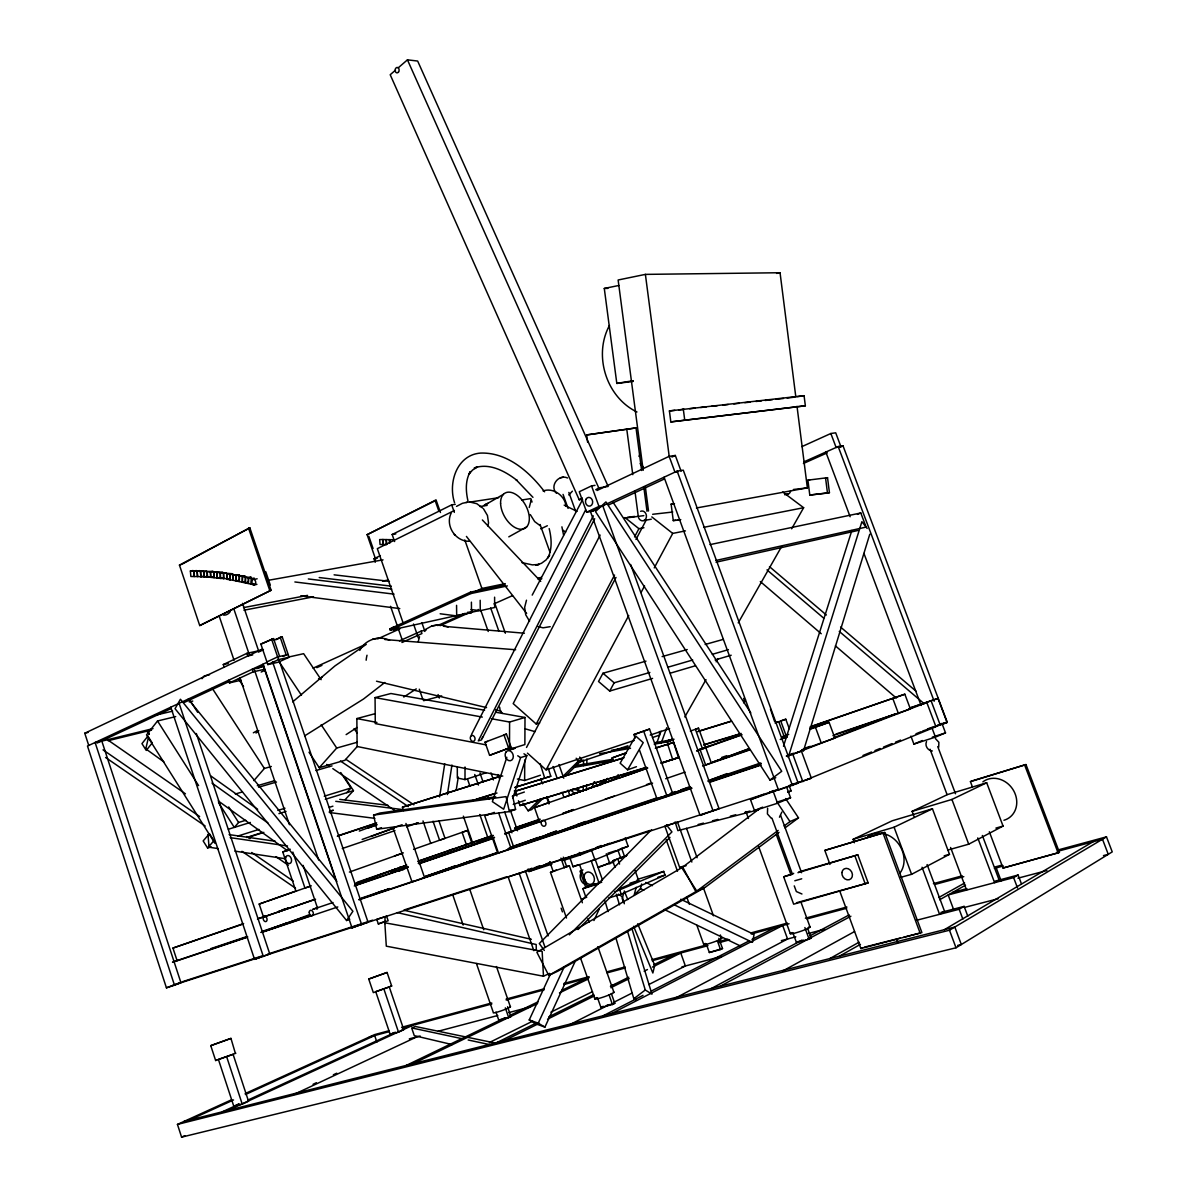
<?xml version="1.0" encoding="UTF-8"?>
<svg xmlns="http://www.w3.org/2000/svg" width="1197" height="1197" viewBox="0 0 1197 1197"><rect width="100%" height="100%" fill="white"/><g stroke="black" fill="none" stroke-linecap="round" stroke-linejoin="round"><path stroke-width="1.5" d="M238.921 574.829L233.086 574.74L233.101 580.291L254.258 584.839L256.936 584.345M238.906 580.38L236.198 580.859L236.228 575.293L226.742 573.722L226.817 579.273L233.116 580.291L233.086 574.74M509.503 749.382L509.593 722.03L525.004 717.467L524.87 744.564L509.503 749.382L505.867 748.694M517.358 779.038L524.63 780.519L524.735 760.05M236.198 580.859L236.243 575.293L238.936 574.829M239.34 575.892L239.295 581.443L239.355 575.892L245.116 576.041L236.243 575.293M583.298 785.801L583.238 791.292L572.48 789.107M583.493 765.631L583.552 760.125M586.545 790.11L586.605 784.634M586.814 764.509L586.874 759.018M245.041 581.592L242.333 582.071L242.422 576.505L254.467 579.273L257.16 578.794M659.547 731.532L659.487 735.167L652.485 737.532M242.333 582.071L242.437 576.52M248.063 582.251L245.355 582.715L245.49 577.163L251.19 577.373L248.527 577.837L248.348 583.403L248.512 577.837L251.19 577.373M245.355 582.715L245.505 577.163M254.003 583.627L251.31 584.106L251.505 578.54L254.213 578.076M251.31 584.106L251.52 578.555M439.613 796.963L444.73 763.791M447.379 794.554L451.957 765.018M456.252 789.9L458.271 777.033M148.383 737.711L145.78 748.858L163.884 761.876M767.636 808.229L767.412 813.915L771.332 818.314M781.836 812.09L779.456 817.207M926.508 741.571C924.578 745.731 927.855 750.728 932.343 750.983M938.687 747.317L938.882 742.305L935.396 738.549M526.485 600.206L524.645 607.403L525.722 614.779L529.553 621.228M529.254 507.483L531.049 500.526M636.176 887.336L634.171 895.087L640.455 888.638L641.652 883.97M487.778 525.887L488.541 522.954L487.448 515.458L483.558 508.905M451.194 513.079C444.88 525.707 455.638 541.882 469.583 541.239M418.247 641.592L419.519 636.759M623.846 892.483L622.216 898.663L623.637 902.119M803.382 751.192L869.77 534.236M788.18 757.462L861.9 521.697L867.152 528.431M783.496 746.24L851.845 530.51M506.81 757.282L492.371 801.646L503.653 809.217L520.605 757.626L526.815 755.636L512.795 798.19M656.629 743.442L660.998 731.187M592.111 787.372L593.996 782.12M661.103 743.442L666.714 727.746M609.438 325.524C593.188 355.374 606.251 397.239 636.954 411.977M638.974 456.416L640.335 453.154M537.378 1024.408L544.919 1027.101L575.263 961.131M593.936 920.553L599.383 908.703M544.919 1027.101L538.246 1023.181L564.041 967.251M535.882 1023.869L529.224 1019.964L550.261 974.508M471.438 734.629L585.662 509.817M593.308 515.862L478.306 740.868L481.463 739.926L594.685 518.72M600.116 535.089L513.199 703.612L536.241 724.035L539.652 723.003M536.241 724.035L614.555 575.039M634.56 536.959L638.914 528.685L643.941 527.727M526.515 747.452L615.991 577.433M635.981 539.473L646.41 519.663M532.201 595.104L582.595 499.613M527.443 753.137L546.071 769.866L628.739 615.512M641.053 592.53L644.57 585.961M654.25 567.887L672.714 533.413L685.447 530.914M645.976 661.148L602.959 673.253L598.53 681.497L609.707 691.058L652.574 678.415M609.707 691.058L614.166 682.799L649.866 672.445M684.819 716.943L706.006 679.642M716.135 661.791L717.976 658.559M738.235 622.874L781.536 546.64M791.666 528.805L803.636 507.708L782.733 492.027M627.587 769.821L643.223 742.634L635.682 736.005L620.136 763.177L627.587 769.821L636.445 766.708M743.576 702.804L745.477 699.617M346.591 920.523L352.906 911.276L180.418 699.243L175.046 708.684L346.591 920.523L349.778 919.296M572.39 491.174L568.829 494.974M359.788 650.405C365.1 639.647 378.865 635.158 389.594 640.26M150.942 729.856L146.947 731.247L148.952 734.389M175.69 716.599L157.54 720.983L146.528 734.883L214.921 843.257M202.009 678.714L204.208 675.931L209.49 674.764M253.884 780.624L264.372 768.459L271.315 766.499M207.605 847.985L213.919 840.728L209.445 833.636L203.161 840.922L207.605 847.985L211.151 846.863M245.744 820.289L238.607 822.474L234.298 827.411L218.512 802.618M309.021 752.255L319.24 767.711L336.716 748.035L357.215 742.26M357.349 746.374L344.886 760.275L319.24 767.711M346.726 792.698L351.02 787.985L340.756 772.544M345.23 799.581L353.429 790.619L344.152 776.673M651.572 829.671L539.308 943.535L544.321 950.448M569.368 934.857L671.936 831.915L666.43 824.793M578.046 929.515L669.976 837.391M522.85 803.142L528.176 810.803L540.042 799.057M562.455 776.853L578.286 761.187L581.787 760.005L579.692 757.073M543.573 797.815L531.722 809.546L528.176 810.803M565.986 775.656L581.787 760.005M604.35 779.546L597.662 786.025L594.55 781.656M600.894 784.873L607.567 778.409M395.504 70.159L390.207 74.738L579.213 499.792L582.37 499.269M398.167 67.87L407.444 59.85L417.663 61.047L608.181 486.446L598.769 487.912L595.747 489.738M256.023 733.043L258.851 730.649M292.681 701.876L334.965 665.921L366.267 644.36M384.821 682.485L363.514 699.018L304.891 735.721M636.52 1000.363L633.841 998.702L645.273 989.979L651.946 994.153L631.911 928.558M759.167 808.948L681.826 867.78L696.789 891.077L705.557 887.052L779.023 832.379M391.673 986.014L373.329 992.612L368.736 979.056L387.08 972.473L391.673 986.014L390.895 986.044M769.97 780.04L781.731 771.287L605.921 501.917L595.493 511.568L769.97 780.04L775.761 777.721M696.789 891.077L778.155 830.419M784.065 826.005L789.99 821.591L798.504 817.865L785.606 798.534M785.008 827.905L798.504 817.865M387.08 972.473L368.736 979.056M235.854 1053.24L215.64 1060.527L210.762 1045.654L230.961 1038.398L235.315 1053.151M346.128 734.614L357.035 727.507M403.778 697.028L416.257 688.903M215.64 1060.527L216.687 1059.854M230.961 1038.398L210.762 1045.654M231.53 1099.789L177.455 1124.417L181.585 1137.15L956.014 947.785L1112.237 851.89L1106.477 836.853L1057.804 850.02M579.213 499.792L582.221 497.952M177.455 1124.417L949.475 930.219L1106.477 836.853M944.373 929.68L1092.921 841.82M916.139 920.388L959.186 909.271L964.139 906.398L967.804 916.199M953.859 910.184L948.174 894.952L1013.62 877.625L1018.108 875.022L1021.37 883.64M839.621 890.718L860.867 948.563L921.899 932.598L884.733 832.469L824.823 850.409L829.97 864.429M989.335 831.75L1003.011 868.034L1059.45 852.459L1025.979 764.554L971.755 781.013L970.438 781.641L972.383 786.833M503.398 494.346L484.067 505.493A20.05 12.015 60.5 0 1 488.241 503.353M456.506 506.376L462.416 503.309L468.236 502.052L466.022 502.531M548.765 975.435L695.876 891.675L704.644 887.65L557.877 971.156L548.765 975.435L536.869 952.228L682.739 867.167L695.876 891.675M860.867 948.563L862.513 947.635M1003.011 868.034L1057.669 852.937M839.441 956.149L860.463 944.328M939.66 899.74L965.515 885.182M829.88 958.558L859.102 942.189M938.657 897.585L964.632 883.027M508.8 536.855L526.65 526.934M253.345 732.803L257.25 730.634M425.279 629.562L431.803 625.956L438.072 624.924M782.928 970.917L854.553 931.55M179.445 565.089L249.844 527.832L271.091 590.256L199.734 625.567L179.445 565.089L180.792 564.864M182.438 563.982L249.844 527.832M720.22 986.223L850.887 916.229M792.833 932.583L796.439 942.503L809.112 939.181L811.162 938.089L807.541 928.139M498.61 812.808L511.059 848.478L497.713 853.207L484.695 815.8L494.376 812.374M796.439 942.503L798.504 941.396M711.497 988.423L801.631 940.303M809.815 935.934L849.152 914.927M674.255 998.717L787.566 939.002L782.673 925.505L611.383 1013.664M900.817 877.296L911.59 874.319L949.49 854.329L932.448 808.798L892.229 820.783L853.132 839.306L854.404 842.748M947.755 850.079L968.717 844.184L1003.056 826.065L986.687 782.748L947.575 794.539L912.084 811.371L913.984 816.459M567.558 477.992C558.73 473.788 549.288 485.892 556.425 493.224M793.686 873.376L783.676 876.803L793.656 904.184L868.154 882.892L857.815 854.853L799.027 871.835M603.393 1015.684L643.028 995.35M651.273 991.101L748.694 941.111M752 939.406L775.117 927.54M569.129 1025.006L608.989 1004.762M613.971 1002.233L632.24 992.956M648.834 984.533L685.372 965.979L680.749 953.007L652.44 967.056M597.483 997.67L600.924 1007.47L612.445 1004.522L614.779 1003.325L611.323 993.51M706.305 944.029L709.342 952.513L720.504 949.535L722.509 948.518L718.843 938.313M600.924 1007.47L603.258 1006.288M709.342 952.513L722.509 948.518M375.634 559.238L367.105 534.685L435.08 500.421L436.172 500.271L440.466 512.511M436.172 500.271L367.105 534.685M199.734 625.567L271.091 590.256M394.621 541.553L392.167 534.505L451.673 504.865L455.294 504.311M504.281 1040.687L539.249 1023.315M547.568 1019.171L594.176 996.009M610.829 987.749L629.143 978.637M644.121 971.201L647.457 969.54M454.396 510.491L377.324 548.66L402.925 622.35M496.994 1042.512L537.019 1022.672M548.705 1016.896L593.727 994.572M610.41 986.298L628.754 977.201M653.757 964.797L673.776 954.877M489.393 1042.512L532.635 1021.176M550.934 1012.153L592.515 991.64M375.245 562.261L374.033 558.745L380.392 555.617M797.95 872.688L857.815 854.853M495.992 1012.123L498.85 1020.383L501.094 1019.305M406.367 1065.375L504.835 1017.854M509.847 1015.445L538.216 1001.754M561.588 990.473L586.62 978.398M413.085 1063.684L537.588 1003.49M559.448 992.912L588.056 979.086M498.85 1020.383L510.999 1016.702L507.573 1006.767M824.823 850.409L884.733 832.469M970.438 781.641L1025.979 764.554M853.132 839.306L894.084 827.217L932.448 808.798M912.084 811.371L951.914 799.446L986.687 782.748M595.014 485.369L591.542 485.892L579.288 491.743L586.65 512.181L593.592 510.999M274.083 640.096L282.163 636.774L289.105 657.228L278.392 662.195L267.814 664.574L260.886 644.106L273.559 638.6L279.619 656.465M273.559 638.6L260.886 644.106M224.168 667.178L223.285 664.559L246.911 653.338L263.4 649.762L258.343 652.156M276.058 639.677L282.163 636.774M88.743 745.462L84.763 733.237L262.547 648.998M597.034 490.501L669.153 456.326L675.317 455.459L681.093 471.199M671.966 457.045L675.317 455.459M402.132 824.718L393.065 827.965L412.022 881.875M540.73 528.85L547.343 525.752M293.25 1094.761L416.81 1036.871M586.65 512.181L598.964 506.436L604.141 505.568M266.901 661.911L277.629 656.899L288.208 654.564M267.38 662.165L87.486 746.045L166.428 987.824L174.493 985.221L180.956 982.752L101.745 740.868L95.102 742.499L174.493 985.221M664.066 477.214L778.499 790.035L798.19 783.182L683.278 470.182L677.143 471.109L590.45 511.523L700.065 815.381L719.083 808.753L630.654 564.49M543.468 976.228L542.151 951.361L384.836 922.797L386.302 946.169L543.468 976.228L549.558 973.385M313.045 1084.287L316.427 1082.701M333.365 1074.786L336.746 1073.2M97.062 743.053L171.066 708.594M184.533 702.34L229.944 681.198M256.846 668.674L263.579 665.532M283.165 656.42L286.233 654.998L280.173 637.193M608.854 504.82L664.29 479.009M267.814 664.574L278.542 659.592L289.105 657.228M228.567 680.27L229.45 682.889L253.166 671.861L264.687 669.243M261.155 672.041L264.537 670.485M181.585 1137.15L184.802 1135.654M228.073 1110.352L412.86 1025.26M242.228 1104.128L248.527 1101.225L233.101 1054.348L218.408 1059.405L233.789 1106.267L242.228 1104.128L226.772 1057.086M398.511 1032.143L403.793 1029.704L389.279 986.971L375.723 991.655L390.192 1034.373L398.511 1032.143L383.968 989.261M233.789 1106.267L238.517 1104.083M390.192 1034.373L394.142 1032.547M222.447 1111.759L239.4 1103.963M247.884 1100.073L395.444 1032.218M402.237 1029.106L407.324 1026.757M189.306 1120.123L233.535 1099.953M245.43 1094.522L374.676 1035.57L376.875 1042.093M478.276 609.423L478.725 610.694L390.327 630.206L389.863 628.874L470.541 592.126L505.059 584.944M390.327 630.206L471.034 593.517L507.348 585.917M473.563 592.261L481.912 588.475L505.254 583.627M397.958 626.24L392.84 627.363L393.663 629.742L398.646 627.467M245.146 1093.594L374.541 1034.627L388.965 1030.737M313.09 668.165L364.187 645.003M377.818 638.824L399.948 628.799M801.9 446.616L830.853 433.494L835.701 432.82L840.937 446.735L836.119 447.469L830.853 433.494M316.831 667.672L321.933 665.367M399.439 640.859L421.105 631.163L426.192 630.011M318.522 678.819L321.933 677.293M437.713 625.552L464.96 613.373M803.771 461.922L838.184 446.541L843.002 445.808L947.186 722.09L942.712 723.916M401.938 642.49L421.942 633.557L421.105 631.163M440.107 625.672L472.516 611.203M803.411 463.478L827.292 452.825M839.92 447.184L843.002 445.808M493.942 603.916L512.54 595.627M380.99 891.271L369.798 895.82L374.212 894.279M582.385 902.762L569.383 865.85L550.485 872.374L566.495 918.024M550.485 872.374L556.47 869.98M608.779 897.93L621.258 894.174L665.038 875.067L663.707 871.386L637.298 879.436M691.851 862.035L677.502 822.085L664.874 826.169L679.746 867.645L682.694 866.359M619.433 888.877L638.659 880.558L635.038 870.384M614.555 891.989L663.707 871.386M581.652 899.366L586.784 897.166M579.543 864.563L587.428 886.902L601.762 882.189M582.999 869.92L580.021 871.132L585.692 887.231L593.099 884.104M585.872 897.181L582.894 888.698L594.221 883.91M587.428 886.902L599.727 882.668M777.541 803.247L790.559 797.786L786.579 786.938L750.519 799.701L754.484 810.578L777.541 803.247L773.531 792.264M910.917 736.125L913.895 744.085L935.441 737.098L945.51 732.878L941.919 723.362M857.456 514.381L860.793 512.974L866.119 527.084L715.821 560.495M754.484 810.578L762.684 807.152M913.895 744.085L922.363 740.539M788.239 792.07L791.097 790.888L789.122 785.501M786.848 786.848L811.357 778.185L801.406 751.118L786.429 756.145M922.588 731.083L947.081 722.479L937.999 698.39L909.645 707.966M612.684 860.823L626.674 855.556L612.684 860.823L615.004 867.331M598.709 867.361L615.348 860.508M862.962 755.487L871.506 751.985M874.932 750.594L880.064 748.484M883.491 747.093L892.034 743.591M895.461 742.185L900.593 740.09M915.989 733.791L921.106 731.696M806.703 779.681L935.919 726.699L926.807 702.489L796.768 752.674M750.519 799.701L763.686 794.344M773.98 790.514L769.671 792.279L778.259 789.496M570.056 858.249L573.064 866.748L594.909 859.79L628.141 846.309L625.163 837.93M573.064 866.748L578.076 864.728M700.065 815.381L704.509 813.586M596.271 847.506L601.253 845.516M562.485 860.718L580.156 855.017L609.527 843.316M545.518 864.219L550.695 862.169M528.072 869.052L528.939 871.551L546.086 864.758M533.847 950.672L508.127 876.862L649.702 830.494M526.889 870.249L532.081 868.199M534.311 867.84L539.488 865.79M378.327 923.919L388.157 920.777L386.586 916.169L376.771 919.341L378.327 923.919L384.641 921.451M262.816 664.29L352.008 927.855L358.382 925.386M352.008 927.855L368.063 922.259L279.17 660.34M485.009 742.185L506.451 734.105L511.104 747.332L489.603 755.337L485.009 742.185L487.508 741.422M786.459 755.95L793.431 753.257M802.155 749.906L810.878 746.539M833.546 737.801L894.593 714.295M908.538 708.908L913.775 706.903M787.536 756.19L801.406 751.118M801.915 749.831L834.893 738.07L829.072 722.345L809.681 729.003M832.932 735.631L910.378 708.938L904.842 694.2L811.267 726.355M909.929 708.19L937.999 698.39M170.797 707.203L254.542 959.351L260.991 956.882M254.542 959.351L269.789 954.024L196.338 733.522M166.428 987.824L180.897 982.303M489.603 755.337L511.104 747.332M644.525 803.726L667.178 795.107M670.664 793.776L675.886 791.786M652.739 800.973L689.233 787.072M665.158 796.798L689.397 787.566M673.507 794L690.774 787.417M708.04 780.833L727.013 773.591M801.721 878.793L794.808 880.768M489.364 855.765L496.291 853.162M508.396 848.598L537.827 837.526M508.56 848.897L540.371 837.002M547.358 834.369L556.096 831.092M556.276 831.302L507.438 849.705L691.507 787.97M518.421 846.01L556.695 831.586M525.797 843.541L557.054 831.75M536.959 839.8L585.453 821.501M425.638 876.788L455.144 865.745M425.429 877.132L447.962 868.693M440.287 872.149L470.017 861.002M447.154 869.845L480.356 857.396M412.89 1027.43L415.389 1026.502L496.575 1043.32M372.043 895.102L389.534 888.578L361.24 898.139M380.257 892.274L388.995 889.012M295.943 891.226L282.761 851.965L290.213 849.197M264.806 931.071L287.594 922.603M272.392 928.453L309.185 914.807M810.204 729.212L829.072 722.345M809.89 727.148L904.842 694.2M317.564 907.595L312.776 909.361L333.005 902.523M713.113 761.89L747.975 749.038M749.187 748.798L705.617 764.943L700.125 749.786M172.488 962.134L247.659 936.817M359.295 831.062L376.831 824.628M368.078 828.144L376.831 824.928M562.949 813.317L573.408 809.486M563.263 813.376L571.957 810.189M646.47 784.634L649.956 783.347M635.173 738.04L633.931 734.569L649.522 729.078L672.654 793.416L664.485 796.17M649.522 729.078L633.931 734.569M505.284 833.995L508.695 832.738L513.663 846.982L508.351 848.763M362.152 839.456L393.768 827.995M370.92 836.494L393.723 828.219M278.213 911.65L288.657 907.865M354.761 883.865L396.506 868.708M278.811 911.56L287.504 908.403M355.314 883.775L405.723 865.476M417.678 861.361L471.723 842.673L467.488 830.449L413.563 849.346M405.918 867.421L390.716 872.957L408.342 866.912M491.683 836.179L477.992 841.162L492.117 836.314M415.105 823.865L418.052 822.788M177.036 960.503L172.952 948.069L243.604 923.56M612.101 757.925L625.851 752.988L612.101 757.925L613.298 761.277M690.34 731.083L698.554 728.195L705.497 747.362M668.435 745.088L667.208 741.676L674.016 739.237M662.076 762.923L678.519 757.656L673.552 742.454L655.851 747.886M314.706 899.426L263.49 916.977A2.738 1.855 71.9 0 1 266.871 918.368A2.738 1.855 71.9 0 1 264.986 921.51A2.738 1.855 71.9 0 1 263.49 917.007L259.18 904.064L265.51 901.82M266.961 901.311L296.587 890.792M311.28 885.825L304.966 888.069L292.861 852.069M349.389 872.074L401.638 853.521M467.488 830.449L462.117 832.364L466.366 844.633M539.518 821.86L534.535 807.676L540.475 805.551M542.286 804.923L549.273 802.439M568.5 795.586L619.148 777.556M619.313 777.541L563.922 797.397L562.096 792.249M622.814 776.299L626.3 775.058M619.941 777.781L627.318 775.177M627.707 775.058L631.208 773.816M631.612 773.696L647.308 768.1M697.552 750.16L708.355 746.344M697.223 750.743L742.11 734.793M775.237 722.973L778.723 721.731L783.96 735.96M789.272 728.674L785.786 719.217L780.743 721.013L785.98 735.257M518.436 800.778L519.962 805.551L646.604 767.232M495.723 796.798L379.943 813.032L373.584 815.112L376.696 829.267L509.353 811.596L515.563 809.411L512.63 796.14M486.311 815.232L488.361 814.514M394.486 856.02L403.374 852.877M622.335 776.434L626.151 775.102M636.639 771.437L647.233 767.726M698.09 749.891L702.355 748.484L695.397 729.257L698.554 728.195M705.108 747.437L740.345 735.153M775.267 722.898L785.786 719.217M534.535 807.676L647.772 768.04M661.372 763.327L678.983 757.177M696.609 751.013L705.811 747.751L711.287 762.848M259.18 904.064L310.247 886.214M513.259 804.444L525.303 800.239M655.343 748.26L673.552 742.454M448.411 850.618L453.693 848.793M471.334 842.733L492.491 835.461M515.398 827.576L540.086 819.092M667.208 741.676L670.455 740.554M512.301 796.185L524.361 792.04M357.26 882.204L406.756 865.192M419.115 860.942L493.344 835.431M514.56 828.144L539.353 819.795M515.069 828.429L539.787 819.93M721.626 757.477L726.923 755.651M781.641 736.858L788.703 734.434M418.262 863.187L494.077 837.197M504.655 833.576L539.922 821.486M562.844 813.631L573.423 809.995M605.158 799.117L614.256 796.11M712.709 762.25L749.741 749.546M781.476 738.669L786.758 736.858M418.905 863.291L492.94 837.93M505.284 833.696L652.604 783.107M665.667 778.738L685.058 772.095M702.684 766.05L750.28 749.741M780.235 739.477L787.297 737.068M257.744 918.712L264.806 916.289M278.632 911.65L287.789 908.418M354.94 885.421L407.953 867.256M418.561 863.621L494.556 837.586M505.164 833.95L508.695 832.738M172.952 948.069L243.38 923.949M257.46 919.131L315.559 899.246M354.282 885.975L407.1 867.9M419.414 863.68L493.359 838.364L498.356 852.743M342.297 848.523L394.95 830.613M406.591 826.783L417.768 822.863M516.909 795.99L515.368 791.202L624.011 757.656M514.695 787.551L550.785 776.24L548.211 768.205M524.63 780.519L540.401 775.222M577.178 762.848L627.961 745.776M836.015 734.03L894.443 714.31M376.696 829.267L381.454 827.666M513.034 846.234L557.248 831.376M576.7 824.838L656.285 798.1M670.425 793.342L675.736 791.561M681.048 789.781L688.11 787.402M711.108 779.666L760.619 763.028M804.833 748.17L810.145 746.389M425.339 876.279L469.538 861.436M511.972 847.177L662.255 796.723M671.083 793.761L690.534 787.222M708.22 781.282L761.247 763.477M210.597 948.697L246.043 936.802M261.993 931.446L309.843 915.391M425.055 876.728L495.947 852.937M260.781 932.418L311.22 915.496M358.891 899.516L413.219 881.291M422.451 878.194L498.625 852.653M709.223 782.03L760.634 764.793M173.146 962.134L247.51 937.206M261.679 932.463L337.808 906.937M359.055 899.815L691.926 788.239M709.626 782.314L760.978 765.092M546.071 769.866L634.32 740.389M650.21 735.078L669.617 728.599M282.761 851.965L289.105 849.855M337.973 835.775L376.651 822.923M337.315 836.209L376.023 823.356M394.845 827.396L393.065 827.965M403.509 810.593L402.431 807.167L500.301 776.24M508.71 849.212L511.059 848.478M937.431 725.292L947.186 722.09M927.57 728.883L947.081 722.479M932.313 737.157L945.51 732.878M182.498 981.69L262.442 955.819M267.769 954.099L372.581 920.179M404.556 909.84L506.989 876.683M790.05 785.082L811.357 778.185M457.314 767.232L457.329 778.005L465.005 779.606L486.251 772.738M172.892 985.355L777.945 789.721M528.939 871.551L551.892 864.144M787.656 791.995L791.097 790.888M621.482 848.449L628.141 846.309M607.956 853.207L616.231 850.573M778.2 801.736L790.559 797.786M246.612 837.496L262.532 832.454M329.729 811.192L333.275 810.085M247.959 837.421L263.879 832.379M329.31 811.671L332.841 810.549M402.431 807.167L501.289 776M597.976 867.092L613.687 862.139M509.129 750.175L515.353 748.215M237.814 836.06L258.941 829.416M329.384 807.302L332.916 806.194M228.418 829.222L250.368 822.444M278.916 813.631L286.053 811.431M325.315 799.297L353.429 790.619M277.854 810.429L284.991 808.244M324.252 796.2L351.02 787.985M476.541 799.147L494.211 793.701M515.428 787.147L550.785 776.24M470.451 801.212L496.994 793.013M665.367 741.437L672.49 739.237L665.517 741.571M699.213 731.008L731.262 721.118M697.627 731.666L731.517 721.222M585.692 887.231L590.734 885.675M582.894 888.698L598.47 883.895M515.368 791.202L623.442 758.045M679.746 867.645L686.105 865.7M630.041 883.191L638.659 880.558M657.976 877.206L665.038 875.067M506.451 734.105L503.952 734.853L508.605 748.11M703.731 744.758L741.227 733.432M703.956 744.953L739.731 734.15M660.789 762.983L678.519 757.656M519.962 805.551L646.096 767.711M565.882 866.718L569.383 865.85M670.44 673.133L695.457 665.756M715.103 659.966L731.187 655.223M235.3 794L242.467 791.92M258.582 787.237L276.507 782.015M315.918 770.554L332.033 765.871M257.31 785.711L274.667 780.683M667.717 667.268L692.719 660.011M712.35 654.31L728.419 649.642M783.676 876.803L792.594 874.229M995.889 828.1L1003.056 826.065M662.121 656.599L687.213 649.537M705.138 644.48L723.078 639.437M944.194 855.81L949.49 854.329M796.514 902.747L868.154 882.892M411.603 882.069L424.516 877.491L405.948 823.446M401.579 1027.325L491.728 1002.966M506.151 999.076L544.007 988.842M563.832 983.485L589.074 976.662M607.103 971.799L625.133 966.922M652.17 959.62L706.26 945.002M718.873 941.59L727.881 939.151M751.327 932.822L787.387 923.082M805.401 918.204L846.878 907.012M933.406 883.625L962.253 875.83M994.707 867.062L1001.904 865.117M369.334 1037.006L389.145 1031.664M403.554 1027.774L491.817 1003.969M506.226 1000.079L544.066 989.874M563.877 984.533L589.089 977.725M607.103 972.862L625.118 968.014M652.141 960.712L707.981 945.66M718.798 942.742L729.601 939.825M751.222 933.989L789.047 923.785M807.062 918.922L846.683 908.239M934.947 884.433L963.78 876.653M994.393 868.394L1003.4 865.955M1057.445 851.381L1102.482 839.232L1108.272 854.329L1103.469 855.601M502.785 776.09L357.125 746.494L356.856 718.574L374.915 713.741M423.648 700.694L441.693 695.876M952.827 892.334L966.937 888.593M995.171 881.112L1018.108 875.022M409.299 1038.861L420.132 1036.004M438.192 1031.23L497.787 1015.49M508.635 1012.632L530.301 1006.916M611.577 985.46L616.994 984.024M681.886 966.892L721.761 956.373M781.357 940.633L795.81 936.817M808.454 933.48L824.703 929.186M1017.959 878.179L1046.866 870.548M502.74 1018.871L506.047 1018.004M800.075 940.992L803.247 940.154M808.005 938.912L811.162 938.089M698.135 824.509L703.507 823.117M712.454 820.798L717.826 819.406M730.365 816.159L735.736 814.768M744.684 812.449L750.055 811.057M758.614 809.756L677.891 830.643L675.108 821.89M940.992 912.383L964.139 906.398M964.513 907.431L998.223 898.723M485.922 744.848L375.274 723.587L375.065 697.612L390.925 693.512L484.59 710.255M606.55 1005.435L614.779 1003.325M864.309 947.171L900.309 938.059M903.9 937.161L920.089 933.047M183.889 1121.484L954.817 927.047L961.326 944.523L957.69 945.406M100.473 741.467L152.992 728.614M108.059 740.719L151.525 730.065M154.503 715.447L172.637 711.123M84.763 733.237L88.069 732.444M189.186 701.921L192.762 701.083M229.45 682.889L240.971 680.24M263.789 666.609L252.268 669.213L253.166 671.861M288.028 657.168L303.634 653.682L321.14 679.672M716.045 562.216L857.74 530.525M389.863 628.874L393.469 628.066M393.663 629.742L398.781 628.605M440.152 613.777L456.67 615.901L471.498 612.625L471.409 602.151M471.02 609.527L480.266 610.679L494.66 607.492L494.6 597.183M223.285 664.559L228.238 663.482M252.747 654.894L247.809 655.971L246.911 653.338M560.361 477.842L563.353 477.199M543.079 490.95C553.313 487.239 565.164 495.797 566.001 506.361M710.001 544.62L860.793 512.974M537.737 578.151L541.373 577.388M538.216 579.468L541.837 578.72M795.825 397L780.055 272.736L645.392 274.382L618.131 279.993L643.178 470.346M633.063 381.439L616.814 383.414L604.29 288.447L618.894 285.47M776.584 273.41L780.055 272.736M703.627 527.338L803.636 507.708M243.919 610.216L313.509 596.839M243.515 607.612L307.569 595.388M382.606 581.069L388.097 580.021M827.471 493.044L829.431 492.67L827.531 477.693L807.9 480.147L809.785 495.049L827.471 493.044L825.571 478.052L827.531 477.693M673.537 503.698L671.113 504.132L673.268 520.62L675.692 520.156M809.785 495.049L829.431 492.67M638.54 517.628A4.953 4.1 80.2 0 0 643.986 520.53L651.288 519.199M784.619 494.75L788.269 494.077M623.697 518.286L643.821 515.638M696.43 507.977L807.362 487.867L797.007 406.262M267.41 580.47L383.04 559.852M374.033 558.745L377.339 558.146M807.9 480.147L809.875 479.802M611.338 750.339L629.517 747.152M654.954 742.694L673.133 739.507M599.562 753.706L630.535 748.29M654.205 744.16L670.604 741.287M196.473 570.565L193.749 571.014L194.228 576.52L190.877 576.49L190.383 570.999L219.739 572.016L222.971 572.39L220.278 572.839L220.443 578.39L229.525 578.809M193.764 571.014L194.213 576.52L213.44 576.909M232.607 573.752L229.914 574.201L229.974 579.767L229.914 574.201L232.637 573.752L217.046 572.465L217.226 578.016L220.457 578.39L220.278 572.839M217.226 578.016L219.934 577.553M220.443 578.39L223.151 577.927M574.859 765.781L612.954 759.242M203.191 570.76L200.468 571.208L200.887 576.73L203.58 576.266M223.51 573.258L223.659 578.809L223.54 573.258L226.233 572.809M206.527 570.924L203.819 571.373L204.178 576.894L206.886 576.43M592.5 510.58L595.642 510.042M573.423 767.486L613.418 760.649M207.141 571.582L207.47 577.119L210.148 576.655L207.47 577.119L207.156 571.582L213.156 571.373L210.448 571.837L210.732 577.373L217.241 578.016L217.031 572.465M213.754 572.121L214.009 577.672L213.769 572.136L216.462 571.672M190.383 570.999L193.091 570.55M197.116 571.089L197.565 576.595L197.131 571.089L199.839 570.64M616.814 383.414L633.288 380.691M392.167 534.505L395.818 533.907M431.803 625.956L439.643 624.669L448.187 626.974M372.596 639.198L378.925 638.166M550.216 626.674L543.064 627.827L537.797 626.495M479.877 506.526L487.149 505.388M521.712 500.002L530.81 498.58L532.052 502.037M678.026 471.663L674.943 472.127L669.153 456.326M669.407 410.93L804.07 395.698L805.357 405.783L670.829 421.898L669.407 410.93L674.913 410.317M469.748 502.112L498.655 497.713M794.135 397.18L787.132 398.077M797.441 396.686L804.07 395.698M670.829 421.898L805.357 405.783M587.622 442.262L586.65 434.93L636.026 427.913L641.637 470.526M636.026 427.913L586.65 434.93M373.584 815.112L506.062 796.604L509.353 811.596M510.042 810.145L515.563 809.411M801.945 893.994L796.349 891.541L794.254 885.87M793.431 489.498L807.362 487.867M671.113 504.132L674.495 503.728M627.452 517.254L634.739 516.416M652.664 514.291L672.759 512.017M677.382 519.977L680.764 519.603M678.594 409.928L684.115 409.314M689.637 408.716L695.158 408.117M700.679 407.519L706.2 406.905M711.706 406.307L717.227 405.708M722.749 405.11L728.27 404.511M733.791 403.898L739.312 403.299M744.833 402.701L750.339 402.102M755.861 401.489L761.382 400.89M765.063 400.486L772.424 399.693M776.105 399.289L783.451 398.481M673.268 520.62L680.046 519.872M604.29 288.447L607.896 288.372M386.571 544.53L386.227 539.563L386.556 544.53L383.309 544.5L382.95 539.533L392.766 539.727M515.653 649.747L384.895 639.542M524.406 633.228L443.952 626.33M334.098 574.829L389.429 581.353M319.225 577.538L391.359 586.171M308.332 578.959L391.703 589.044M294.881 581.966L394.067 594.146M339.753 799.401L388.008 805.312M335.759 801.332L403.135 809.636M467.788 612.146L471.498 612.625M300.686 595.867L399.783 608.585M329.34 812.524L374.841 818.359M229.121 834.608L275.295 841.252M230.198 837.646L287.504 845.965M218.273 848.613L209.026 847.222L208.024 834.429M234.896 851.127L284.796 858.653M535.074 731.651L525.259 728.838M495.618 712.215L525.004 717.467M375.065 697.612L482.331 717.078M491.413 718.739L509.593 722.03M356.856 718.574L376.935 722.419M510.176 747.945L513.827 748.649M462.685 1038.831L411.648 1027.909L414.282 1035.644L452.077 1044.562M468.162 1039.998L490.037 1044.682M376.516 681.213L486.566 707.622M403.793 910.199L531.363 939.301M397.359 912.623L536.181 944.508L536.286 950.044M469.643 501.992L476.765 503.668L482.705 508.097M495.588 709.851L501.004 711.183M521.967 562.65L532.411 564.879L539.054 564.43L535.837 565.253L541.493 563.278L546.131 559.867L549.618 555.109L547.897 557.922C552.386 548.795 551.563 538.201 549.169 528.61M529.224 1019.964L538.246 1023.181M640.455 888.638L643.791 890.239M673.881 904.663L752.449 942.338L754.08 934.453L680.764 899.261M664.111 909.436L740.614 946.064M645.782 882.458L652.455 885.66M564.176 505.134L577.059 511.388M562.65 530.076L565.687 531.977M523.957 753.781L526.815 755.636M517.732 755.771L520.605 757.626M618.325 894.129L622.171 896.658L624.325 903.75M345.948 759.377L413.863 804.788M340.382 760.993L408.357 806.598M326.646 764.449L329.729 766.529M332.811 768.624L395.938 811.267M105.575 757.477L205.166 826.02M241.944 851.321L295.554 888.219M103.017 749.861L199.63 816.519M251.759 852.503L293.175 881.067M105.575 738.399L185.43 793.82M246.851 836.464L249.919 838.588M276.028 856.708L288.312 865.236M210.762 775.925L257.654 809.262M211.989 783.092L268.023 823.057M218.213 800.913L287.639 850.798M540.371 525.812L534.685 521.593L530.316 514.62M454.232 534.49L455.174 535.194M651.796 516.909L672.714 533.413M624.939 517.553L638.914 528.685M769.491 566.66L826.379 614.989M840.593 627.078L915.959 691.118M766.993 569.892L823.671 618.131M839.262 631.403L924.264 703.776M602.959 673.253L614.166 682.799M760.304 581.547L821.247 633.752M835.416 645.886L896.358 698.09M577.553 789.242L580.38 791.651M570.625 789.99L574.859 793.626M482.361 519.962L540.745 581.398M640.096 463.643L643.432 467.114M188.243 699.138L336.881 881.381M526.635 613.433L466.426 536.421M502.321 713.397L500.181 710.629L499.628 707.158M544.59 491.802C529.463 471.783 507.019 452.047 480.386 453.094C456.775 454.965 447.947 482.855 454.561 502.71M532.964 497.339L516.087 479.683L517.089 480.476C505.299 471.244 489.468 462.551 474.221 467.982L477.453 467.01L472.546 470.047L468.715 474.476L470.361 471.528C465.184 480.416 465.753 491.189 467.952 500.885M576.176 758.24L578.286 761.187M514.306 790.903L516.431 793.955M354.103 728.599L357.185 733.177M279.694 662.599L301.464 695.218M321.155 724.739L336.716 748.035M777.033 802.125L789.99 821.591M238.457 678.908L243.53 686.614M613.193 502.441L750.803 712.888M212.228 688.275L264.372 768.459M189.635 699.856L197.67 712.32M228.702 806.958L238.607 822.474M157.54 720.983L198.597 785.621M147.351 730.739L149.341 733.896M407.444 59.85L598.769 487.912M633.617 926.328L652.859 972.996L654.729 965.351L637.717 923.815M624.25 890.942L627.797 899.59M1024.692 765.167L1058.208 853.192M1013.62 877.625L1017.555 888.024M838.184 446.541L934.169 701.247M996.233 867.9L1001.111 880.842M982.363 835.491L999.136 880.049L994.602 882.668L977.769 837.915M931.176 701.023L940.318 725.262M931.82 727.492L935.441 737.098M937.775 746.614L955.505 793.746M825.84 452.062L850.154 516.73M863.95 553.433L921.121 705.482M951.914 799.446L968.717 844.184M930.039 749.232L947.066 794.584M950.598 847.476L966.563 890.089M892.857 698.644L898.438 713.547M959.186 909.271L962.867 919.116M927.106 864.563L944.598 911.456L939.585 914.328L922.049 867.241M949.475 930.219L956.014 947.785M894.084 827.217L911.59 874.319M883.087 833.262L920.284 933.54M896.553 939.495L897.735 942.697M815.486 727.402L821.366 743.292M855.017 856.214L865.386 884.329M792.848 754.409L802.858 781.671M677.143 471.109L792.444 785.531M743.636 698.375L744.908 701.861M780.594 815.322L801.571 872.718M771.99 818.224L792.279 873.81M776.284 834.474L790.948 874.663M801.137 902.598L810.055 927.062M804.878 927.555L809.112 939.181M745.911 811.536L748.439 818.509M758.599 846.429L790.304 933.66M602.749 505.792L713.173 811.147M591.542 485.892L598.964 506.436M568.859 492.431L575.787 511.688M686.539 828.339L697.103 857.74M563.054 494.391L568.081 508.396M703.417 887.83L713.457 915.765M720.355 934.962L721.611 938.463M643.627 731.023L666.834 795.646L657.018 798.938L639.542 750.22M717.452 941.022L720.504 949.535M666.25 839.815L677.487 871.207M686.869 897.361L689.367 904.333M696.863 925.266L703.731 944.448M540.071 524.481L549.947 552.116M618.071 774.654L619.253 777.99M624.699 856.947L621.692 848.493L617.876 850.035L620.899 858.503M617.847 859.192L619.582 864.084M619.896 890.359L621.258 894.174M606.31 853.745L609.901 863.86M602.465 879.915L595.148 859.251L591.198 860.852L599.128 883.296M591.273 849.481L594.909 859.79M558.939 764.539L563.772 778.2M568.006 790.17L569.817 795.302M552.999 766.514L557.248 778.529M494.795 603.303L505.358 633.228M579.243 852.473L580.156 855.017M490.68 607.971L498.73 630.774M464.795 539.952L481.912 588.475M451.673 504.865L454.336 512.376M540.715 778.693L542.525 783.811M547.328 797.456L549.139 802.574M480.79 610.365L488.226 631.492M546.49 796.918L548.974 803.965M587.951 918.578L589.193 922.094M597.857 946.707L613.956 992.403M470.541 592.126L471.034 593.517M563.323 857.172L566.735 866.837M435.08 500.421L438.775 510.924M560.944 858.114L564.341 867.81M608.989 994.677L612.445 1004.522M549.767 861.735L553.149 871.386M580.665 958.408L594.834 998.777M561.124 908.164L562.425 911.875M497.862 774.549L499.089 778.065M510.775 811.446L517.538 830.778M525.348 870.847L548.091 935.919M490.994 772.873L493.448 779.92M504.55 811.671L511.942 832.828M519.184 873.286L545.069 947.44M479.952 772.993L483.019 781.776M487.927 795.825L489.139 799.342M421.853 622.649L424.935 631.462M474.76 774.474L478.456 785.052M413.519 624.011L418.426 638.121M438.072 694.559L439.299 698.09M467.533 779.217L469.987 786.264M479.802 814.484L487.778 837.421M368.811 536.256L373.075 548.525M390.551 606.34L402.791 641.607M419.309 689.218L422.975 699.796M463.359 816.159L472.531 842.613M469.778 889.416L483.723 929.74M496.456 966.548L510.401 1006.857M505.329 1007.829L508.755 1017.794M439.03 821.067L445 838.319L439.598 840.234L433.03 821.202M452.9 895.266L463.164 925.027M476.451 963.555L493.359 1012.572A9.202 0.853 -19.7 0 0 502.56 1010.373A9.202 0.853 -19.7 0 0 510.027 1006.527M423.005 820.933L430.725 843.346M265.779 571.777L270.298 585.064M248.497 528.027L269.759 590.495M271.554 639.018L278.542 659.592M272.557 661.806L361.674 924.727M242.512 603.348L258.687 651.138M263.475 665.308L335.968 879.526M233.744 608.615L249.29 654.654M254.063 668.809L318.656 860.03M219.186 616.081L234.058 660.28M240.013 677.966L289.435 824.703M303.125 865.371L317.414 907.79M770.449 709.043L774.564 721.402M179.116 703.327L263.355 956.508M667.746 744.459L672.744 759.721M540.131 763.761L544.785 778.274M616.29 894.204L619.507 904.842M627.557 931.446L645.273 989.979M604.979 900.952L608.121 911.605M615.991 938.268L633.841 998.702M561.902 526.83L563.578 535.074M645.363 486.984L648.52 511.014M643.836 487.194L647.008 511.284M626.749 429.02L632.779 474.655M634.934 491.084L638.315 516.64M683.263 408.82L684.699 419.848M645.392 274.382L669.153 456.012M200.498 571.208L200.857 576.73M203.834 571.373L204.163 576.894M210.448 571.837L210.747 577.373M384.94 916.693L385.15 923.665M226.727 573.722L226.832 579.273M456.566 605.338L456.67 615.901M480.177 600.281L480.266 610.679M465.005 766.993L465.005 779.606M720.714 938.283A9.471 0.898 -19.1 0 1 717.946 940.423A9.471 0.898 -19.1 0 1 706.439 944.283A9.471 0.898 -19.1 0 1 705.257 943.46M613.268 992.074A10.204 1.047 -19.4 0 1 609.602 994.722A10.204 1.047 -19.4 0 1 597.303 998.822A10.204 1.047 -19.4 0 1 596.749 997.58M808.828 926.897A10.429 1.077 -18.8 0 1 806.359 929.171A10.429 1.077 -18.8 0 1 793.626 933.421A10.429 1.077 -18.8 0 1 791.771 932.598M982.872 781.865A22.249 19.496 53.9 0 1 1013.769 790.903A22.249 19.496 53.9 0 1 1003.924 820.274M867.885 836.808A24.538 20.678 58.5 0 1 896.957 841.865A24.538 20.678 58.5 0 1 899.89 873.226M586.485 883.94A6.314 3.905 72.5 0 1 581.233 880.633A6.314 3.905 72.5 0 1 581.054 873.062M366.162 660.22A21.366 13.421 -80.9 0 1 367.015 655.223M230.153 611.742A13.87 9.606 79.3 0 1 223.435 615.093M316.951 909.376A2.828 1.96 71.4 0 1 318.103 907.491M399.873 871.162A2.544 1.825 71.1 0 1 400.142 867.047A2.544 1.825 71.1 0 1 402.88 870.129M282.447 910.124A2.708 1.855 71.8 0 1 284.198 909.525M482.586 736.858A3.037 2.319 73.5 0 1 482.167 738.205M640.619 511.299A4.953 4.1 80.2 0 1 646.081 514.201A4.953 4.1 80.2 0 1 643.986 520.53M790.619 490.635A4.444 3.89 80.7 0 1 786.264 494.301M147.904 736.14L141.964 743.636L146.243 750.429L152.214 742.963L147.904 736.14M382.935 539.533L379.658 539.563L380.048 544.515L383.324 544.5L382.935 539.533M389.713 542.944L389.504 539.623L389.698 542.944M841.925 872.508A6.015 4.997 59.5 0 0 849.227 879.735A6.015 4.997 59.5 0 0 850.349 870.144A6.015 4.997 59.5 0 0 841.925 872.508M584.031 876.458A6.449 4.968 67.4 0 0 591.348 884.299A6.449 4.968 67.4 0 0 592.276 873.915A6.449 4.968 67.4 0 0 584.031 876.458M398.541 71.97A2.723 2.005 -85.7 0 0 397.613 67.496A2.723 2.005 -85.7 0 0 395.19 71.012A2.723 2.005 -85.7 0 0 398.541 71.97M585.976 499.299A4.399 3.576 81.1 0 0 589.029 506.151A4.399 3.576 81.1 0 0 592.216 499.897A4.399 3.576 81.1 0 0 585.976 499.299M309.245 912.219A2.843 1.96 71.4 0 0 312.208 915.72A2.843 1.96 71.4 0 0 312.462 911.141A2.843 1.96 71.4 0 0 309.245 912.219M251.998 580.321A2.843 2.005 79.6 0 0 253.569 584.944A2.843 2.005 79.6 0 0 255.515 581.248A2.843 2.005 79.6 0 0 251.998 580.321M500.585 503.339A20.229 11.94 60.6 0 0 522.565 529.149A20.229 11.94 60.6 0 0 521.742 499.643A20.229 11.94 60.6 0 0 500.585 503.339M286.083 856.648A4.145 2.858 72.8 0 0 288.357 863.456A4.145 2.858 72.8 0 0 291.26 858.593A4.145 2.858 72.8 0 0 286.083 856.648M541.119 822.519A3.037 2.334 69.9 0 0 544.53 826.169A3.037 2.334 69.9 0 0 544.934 821.217A3.037 2.334 69.9 0 0 541.119 822.519M505.882 752.15A5.177 3.98 72.5 0 0 508.845 760.619A5.177 3.98 72.5 0 0 512.944 754.29A5.177 3.98 72.5 0 0 505.882 752.15M470.705 736.335A3.052 2.319 73.5 0 0 472.441 741.317A3.052 2.319 73.5 0 0 474.82 737.561A3.052 2.319 73.5 0 0 470.705 736.335"/></g></svg>
